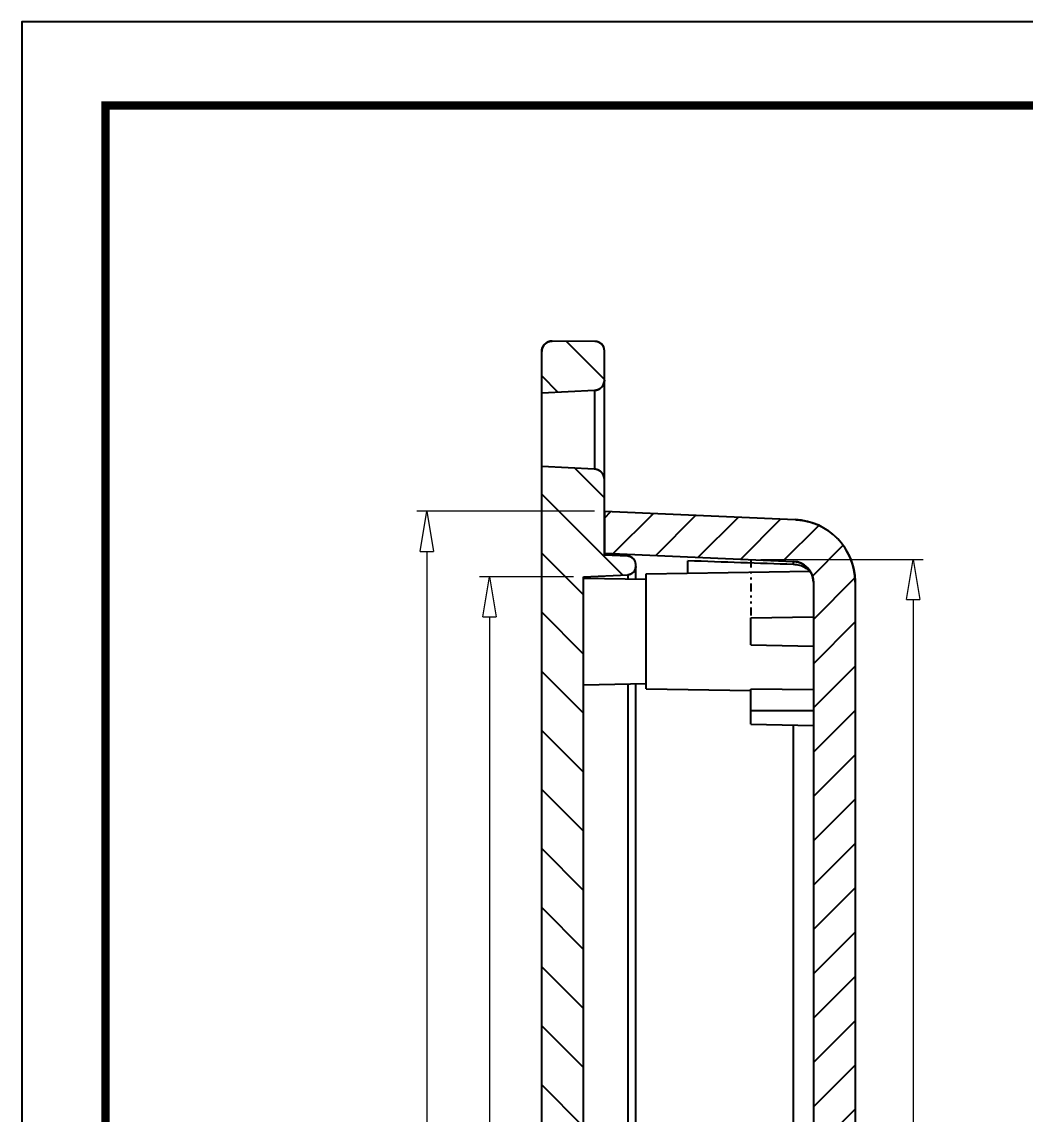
# Model space of a CAD drawing. Header units: millimetres. Extents: x 424 to 1788, y -1993 to 196.
# Drawn here: x 424 to 472, y 143.9 to 196.2 of the extents above; entities that cross this region are included whole.
import ezdxf

# ---------------------------------------------------------------- set-up
doc = ezdxf.new("R2010")
doc.units = ezdxf.units.MM
doc.linetypes.add('DIVIDE', pattern=[31.75, 12.7, -6.35, 0, -6.35, 0, -6.35])
doc.layers.add('dim', color=3, linetype='Continuous', lineweight=9)
doc.layers.add('from', color=7, linetype='Continuous')
doc.styles.add('FFS', font='SIMFANG.TTF', dxfattribs={"width": 0.85})
doc.dimstyles.new('YanXiu', dxfattribs={"dimtxt": 2.5, "dimasz": 2.2, "dimexe": 1, "dimexo": 0.6, "dimgap": 0.66, "dimtad": 0, "dimzin": 9, "dimdsep": 46, "dimtxsty": 'FFS', "dimblk": 'CLOSEDBLANK', "dimcen": 0, "dimclrd": 256, "dimclre": 131, "dimclrt": 42, "dimazin": 0, "dimtfac": 1, "dimtofl": 0, "dimtmove": 0, "dimatfit": 3, "dimldrblk": 'CLOSEDBLANK', "dimfxl": 1, "dimlwd": 5, "dimlwe": 5, "dimarcsym": 0})

# ---------------------------------------------------------------- blocks, each defined once
blk = doc.blocks.new('_ClosedBlank')
at = {"color": 0, "linetype": 'ByBlock', "lineweight": -2}
for p, q in [((-1, 0.167), (0, 0)), ((-1, 0.167), (-1, -0.167)), ((0, 0), (-1, -0.167))]:
    blk.add_line(p, q, dxfattribs=at)
blk = doc.blocks.new('*D92')
at = {"layer": 'Defpoints', "color": 0}
for p in [(450.854, 169.604), (446.36, 95.873), (450.854, 95.873)]:
    blk.add_point(p, dxfattribs=at)
at = {"layer": 'dim', "color": 131, "lineweight": 5}
for p, q in [((450.374, 169.604), (445.881, 169.604)), ((450.374, 95.873), (445.881, 95.873))]:
    blk.add_line(p, q, dxfattribs=at)
at = {"layer": 'dim', "lineweight": 5}
for p, q in [((446.36, 167.684), (446.36, 136.526)), ((446.36, 97.793), (446.36, 128.951))]:
    blk.add_line(p, q, dxfattribs=at)
at = {"layer": 'dim', "lineweight": 5, "xscale": 1.92, "yscale": 1.92, "zscale": 1.92}
for p, rotation in [((446.36, 169.604), 90), ((446.36, 95.873), 270)]:
    blk.add_blockref('_ClosedBlank', p, dxfattribs=dict(at, rotation=rotation))
at = {"layer": 'dim', "color": 42, "insert": (446.36, 132.738), "char_height": 2.4, "attachment_point": 5, "rotation": 90, "style": 'FFS'}
blk.add_mtext('73.73', dxfattribs=at)
blk = doc.blocks.new('*D93')
at = {"layer": 'Defpoints', "color": 0}
for p in [(451.854, 172.738), (443.36, 92.738), (451.854, 92.738)]:
    blk.add_point(p, dxfattribs=at)
at = {"layer": 'dim', "color": 131, "lineweight": 5}
for p, q in [((451.374, 172.738), (442.881, 172.738)), ((451.374, 92.738), (442.881, 92.738))]:
    blk.add_line(p, q, dxfattribs=at)
at = {"layer": 'dim', "lineweight": 5}
for p, q in [((443.36, 170.818), (443.36, 134.426)), ((443.36, 94.658), (443.36, 131.051))]:
    blk.add_line(p, q, dxfattribs=at)
at = {"layer": 'dim', "lineweight": 5, "xscale": 1.92, "yscale": 1.92, "zscale": 1.92}
for p, rotation in [((443.36, 172.738), 90), ((443.36, 92.738), 270)]:
    blk.add_blockref('_ClosedBlank', p, dxfattribs=dict(at, rotation=rotation))
at = {"layer": 'dim', "color": 42, "insert": (443.36, 132.738), "char_height": 2.4, "attachment_point": 5, "rotation": 90, "style": 'FFS'}
blk.add_mtext('80', dxfattribs=at)
blk = doc.blocks.new('*D97')
at = {"layer": 'Defpoints', "color": 0}
for p in [(458.854, 170.431, 0), (466.633, 170.431), (458.854, 95.046)]:
    blk.add_point(p, dxfattribs=at)
at = {"layer": 'dim', "color": 131, "lineweight": 5}
for p, q in [((459.334, 170.431), (467.113, 170.431)), ((459.334, 95.046), (467.113, 95.046))]:
    blk.add_line(p, q, dxfattribs=at)
at = {"layer": 'dim', "lineweight": 5}
for p, q in [((466.633, 168.511), (466.633, 136.493)), ((466.633, 96.966), (466.633, 128.984))]:
    blk.add_line(p, q, dxfattribs=at)
at = {"layer": 'dim', "lineweight": 5, "xscale": 1.92, "yscale": 1.92, "zscale": 1.92}
for p, rotation in [((466.633, 170.431), 90), ((466.633, 95.046), 270)]:
    blk.add_blockref('_ClosedBlank', p, dxfattribs=dict(at, rotation=rotation))
at = {"layer": 'dim', "color": 42, "insert": (466.633, 132.738), "char_height": 2.4, "attachment_point": 5, "rotation": 90, "style": 'FFS'}
blk.add_mtext('75.38', dxfattribs=at)

msp = doc.modelspace()

# ---------------------------------------------------------------- hatches: boundary and pattern name
at = {"linetype": 'Continuous'}
h = msp.add_hatch(dxfattribs=at)
h.set_pattern_fill('DEFAULT__2', color=40, scale=2, angle=135, style=0, pattern_type=0)
h.set_pattern_definition([(135, (1045.25, -403.039), (-1.4142136, -1.4142136), [])])
edge = h.paths.add_edge_path()
edge.add_line((451.854, 85.056), (451.854, 86.457))
edge.add_spline(control_points=[(451.854, 85.056), (451.854, 84.795), (451.67, 84.609), (451.408, 84.606)], knot_values=[0, 0, 0, 0, 1, 1, 1, 1], weights=[1, 0.80679, 0.80679, 1], degree=3, periodic=0)
edge.add_line((451.408, 84.606), (449.358, 84.588))
edge.add_spline(control_points=[(448.854, 85.088), (448.854, 84.793), (449.063, 84.586), (449.358, 84.588)], knot_values=[0, 0, 0, 0, 1, 1, 1, 1], weights=[1, 0.802676, 0.802676, 1], degree=3, periodic=0)
edge.add_line((448.854, 85.088), (448.854, 87.088))
edge.add_line((451.38, 86.956), (448.854, 87.088))
edge.add_spline(control_points=[(451.854, 86.457), (451.854, 86.738), (451.661, 86.941), (451.38, 86.956)], knot_values=[0, 0, 0, 0, 1, 1, 1, 1], weights=[1, 0.816916, 0.816916, 1], degree=3, periodic=0)
edge = h.paths.add_edge_path()
edge.add_line((451.854, 91.22), (451.854, 94.84))
edge.add_spline(control_points=[(451.854, 91.22), (451.854, 90.939), (451.661, 90.736), (451.38, 90.721)], knot_values=[0, 0, 0, 0, 1, 1, 1, 1], weights=[1, 0.816916, 0.816916, 1], degree=3, periodic=0)
edge.add_line((451.38, 90.721), (448.854, 90.588))
edge.add_line((448.854, 90.588), (448.854, 174.888))
edge.add_line((451.38, 174.756), (448.854, 174.888))
edge.add_spline(control_points=[(451.854, 174.257), (451.854, 174.538), (451.661, 174.741), (451.38, 174.756)], knot_values=[0, 0, 0, 0, 1, 1, 1, 1], weights=[1, 0.816916, 0.816916, 1], degree=3, periodic=0)
edge.add_line((451.854, 170.636), (451.854, 174.257))
edge.add_line((452.971, 170.588), (451.854, 170.636))
edge.add_spline(control_points=[(453.354, 170.188), (453.354, 170.414), (453.197, 170.578), (452.971, 170.588)], knot_values=[0, 0, 0, 0, 1, 1, 1, 1], weights=[1, 0.814909, 0.814909, 1], degree=3, periodic=0)
edge.add_line((453.354, 170.096), (453.354, 170.188))
edge.add_spline(control_points=[(453.354, 170.096), (453.354, 169.869), (453.197, 169.706), (452.971, 169.696)], knot_values=[0, 0, 0, 0, 1, 1, 1, 1], weights=[1, 0.814909, 0.814909, 1], degree=3, periodic=0)
edge.add_line((450.854, 169.604), (452.971, 169.696))
edge.add_line((450.854, 95.873), (450.854, 169.604))
edge.add_line((450.854, 95.873), (452.971, 95.781))
edge.add_spline(control_points=[(453.354, 95.381), (453.354, 95.608), (453.197, 95.771), (452.971, 95.781)], knot_values=[0, 0, 0, 0, 1, 1, 1, 1], weights=[1, 0.814909, 0.814909, 1], degree=3, periodic=0)
edge.add_line((453.354, 95.289), (453.354, 95.381))
edge.add_spline(control_points=[(453.354, 95.289), (453.354, 95.063), (453.197, 94.899), (452.971, 94.889)], knot_values=[0, 0, 0, 0, 1, 1, 1, 1], weights=[1, 0.814909, 0.814909, 1], degree=3, periodic=0)
edge.add_line((452.971, 94.889), (451.854, 94.84))
edge = h.paths.add_edge_path()
edge.add_line((451.854, 179.02), (451.854, 180.421))
edge.add_spline(control_points=[(451.854, 179.02), (451.854, 178.739), (451.661, 178.536), (451.38, 178.521)], knot_values=[0, 0, 0, 0, 1, 1, 1, 1], weights=[1, 0.816916, 0.816916, 1], degree=3, periodic=0)
edge.add_line((451.38, 178.521), (448.854, 178.388))
edge.add_line((448.854, 178.388), (448.854, 180.388))
edge.add_spline(control_points=[(448.854, 180.388), (448.854, 180.683), (449.063, 180.891), (449.358, 180.888)], knot_values=[0, 0, 0, 0, 1, 1, 1, 1], weights=[1, 0.802676, 0.802676, 1], degree=3, periodic=0)
edge.add_line((451.408, 180.871), (449.358, 180.888))
edge.add_spline(control_points=[(451.854, 180.421), (451.854, 180.682), (451.67, 180.868), (451.408, 180.871)], knot_values=[0, 0, 0, 0, 1, 1, 1, 1], weights=[1, 0.80679, 0.80679, 1], degree=3, periodic=0)
h = msp.add_hatch(dxfattribs=at)
h.set_pattern_fill('DEFAULT__1', color=40, scale=1.5, angle=225, style=0, pattern_type=0)
h.set_pattern_definition([(225, (1045.25, -403.039), (1.0606602, -1.0606602), [])])
edge = h.paths.add_edge_path()
edge.add_line((451.854, 94.74), (451.854, 92.738))
edge.add_line((451.854, 94.74), (460.898, 95.135))
edge.add_spline(control_points=[(460.898, 95.135), (461.463, 95.16), (461.854, 95.569), (461.854, 96.134)], knot_values=[0, 0, 0, 0, 1, 1, 1, 1], weights=[1, 0.814909, 0.814909, 1], degree=3, periodic=0)
edge.add_line((461.854, 169.343), (461.854, 96.134))
edge.add_spline(control_points=[(460.898, 170.342), (461.463, 170.317), (461.854, 169.908), (461.854, 169.343)], knot_values=[0, 0, 0, 0, 1, 1, 1, 1], weights=[1, 0.814909, 0.814909, 1], degree=3, periodic=0)
edge.add_line((451.854, 170.737), (460.898, 170.342))
edge.add_line((451.854, 172.738), (451.854, 170.737))
edge.add_line((451.854, 172.738), (460.985, 172.34))
edge.add_spline(control_points=[(460.985, 172.34), (462.68, 172.266), (463.854, 171.04), (463.854, 169.343)], knot_values=[0, 0, 0, 0, 1, 1, 1, 1], weights=[1, 0.814909, 0.814909, 1], degree=3, periodic=0)
edge.add_line((463.854, 169.343), (463.854, 96.134))
edge.add_spline(control_points=[(460.985, 93.137), (462.68, 93.211), (463.854, 94.437), (463.854, 96.134)], knot_values=[0, 0, 0, 0, 1, 1, 1, 1], weights=[1, 0.814909, 0.814909, 1], degree=3, periodic=0)
edge.add_line((451.854, 92.738), (460.985, 93.137))

# ---------------------------------------------------------------- linework, layer by layer
at = {"color": 7, "linetype": 'Continuous'}
for p, q in [((451.408, 180.871, 0), (449.358, 180.888, 0)), ((451.408, 180.871, 0), (449.358, 180.888, 0)), ((451.854, 170.636, 0), (451.854, 180.421, 0)), ((451.854, 179.02, 0), (451.854, 180.421, 0)), ((448.854, 85.088, 0), (448.854, 180.388, 0)), ((448.854, 178.388, 0), (448.854, 180.388, 0)), ((451.38, 178.521, 0), (448.854, 178.388, 0)), ((451.38, 178.521, 0), (448.854, 178.388, 0)), ((451.38, 178.521, 0), (451.38, 174.756, 0)), ((451.38, 174.756, 0), (448.854, 174.888, 0)), ((451.38, 174.756, 0), (448.854, 174.888, 0)), ((448.854, 90.588, 0), (448.854, 174.888, 0)), ((451.854, 170.636, 0), (451.854, 174.257, 0)), ((451.854, 172.738, 0), (460.985, 172.34, 0)), ((451.854, 172.738, 0), (460.985, 172.34, 0)), ((451.854, 172.738, 0), (451.854, 170.737, 0)), ((451.854, 170.737, 0), (460.898, 170.342, 0)), ((451.854, 170.737, 0), (460.898, 170.342, 0)), ((452.971, 170.588, 0), (451.854, 170.636, 0)), ((452.971, 170.588, 0), (451.854, 170.636, 0)), ((453.354, 169.497, 0), (453.354, 170.188, 0)), ((453.354, 170.096, 0), (453.354, 170.188, 0)), ((455.854, 169.773, 0), (455.854, 170.365, 0)), ((460.912, 170.187, 0), (460.892, 170.188, 0)), ((450.854, 169.604, 0), (452.971, 169.696, 0)), ((450.854, 169.604, 0), (452.971, 169.696, 0)), ((450.854, 95.873, 0), (450.854, 169.604, 0)), ((450.854, 95.873, 0), (450.854, 169.604, 0)), ((450.854, 169.541, 0), (453.854, 169.488, 0)), ((452.971, 169.696, 0), (452.971, 169.504, 0)), ((453.854, 169.738, 0), (461.7, 169.875, 0)), ((453.854, 164.238, 0), (453.854, 169.738, 0)), ((461.854, 169.343, 0), (461.854, 96.134, 0)), ((461.854, 169.343, 0), (461.854, 96.134, 0)), ((463.854, 169.343, 0), (463.854, 96.134, 0)), ((463.854, 169.343, 0), (463.854, 96.134, 0)), ((458.854, 167.638, 0), (461.854, 167.691, 0)), ((458.854, 166.338, 0), (458.854, 167.638, 0)), ((458.854, 166.338, 0), (461.854, 166.286, 0)), ((450.854, 164.436, 0), (453.854, 164.488, 0)), ((452.971, 164.473, 0), (452.971, 95.781, 0)), ((453.354, 95.47, 0), (453.354, 164.48, 0)), ((453.854, 164.238, 0), (458.854, 164.151, 0)), ((461.854, 164.185, 0), (458.854, 164.227, 0)), ((458.854, 162.541, 0), (458.854, 164.227, 0)), ((461.854, 163.191, 0), (458.854, 163.191, 0)), ((458.854, 162.541, 0), (461.854, 162.488, 0)), ((460.898, 114.774, 0), (460.898, 162.505, 0))]:
    msp.add_line(p, q, dxfattribs=at)
at = {"color": 2, "linetype": 'DIVIDE', "ltscale": 0.03}
msp.add_line((458.854, 170.431), (458.854, 167.638), dxfattribs=at)
at = {"color": 7, "linetype": 'Continuous'}
for centre, radius, start, end in [((449.354, 180.388, 0), 0.5, 89.5, 180), ((451.404, 180.421, 0), 0.45, 0, 89.5), ((451.354, 179.02, 0), 0.5, 273, 0), ((451.354, 174.257, 0), 0.5, 0, 87), ((460.854, 169.343, 0), 3, 0, 87.5), ((452.954, 170.188, 0), 0.4, 0, 87.5), ((452.954, 170.096, 0), 0.4, 272.5, 0), ((460.854, 169.343, 0), 1, 0, 87.5)]:
    msp.add_arc(centre, radius, start, end, dxfattribs=at)
msp.add_ellipse((433.209, 170.049, 0), major_axis=(-85.935, 2.692), ratio=0.012354, start_param=-1.8984, end_param=-1.837072, dxfattribs=at)
for points, start_tangent, end_tangent in [([(448.854, 180.388, 0), (448.854, 180.394, 0), (448.854, 180.4, 0), (448.854, 180.405, 0), (448.854, 180.411, 0), (448.855, 180.416, 0), (448.855, 180.422, 0), (448.855, 180.428, 0), (448.856, 180.434, 0), (448.857, 180.439, 0), (448.857, 180.445, 0), (448.858, 180.451, 0), (448.859, 180.457, 0), (448.859, 180.462, 0), (448.86, 180.468, 0), (448.861, 180.474, 0), (448.862, 180.48, 0), (448.863, 180.486, 0), (448.865, 180.492, 0), (448.866, 180.497, 0), (448.867, 180.503, 0), (448.869, 180.509, 0), (448.87, 180.515, 0), (448.872, 180.521, 0), (448.873, 180.527, 0), (448.875, 180.533, 0), (448.877, 180.538, 0), (448.879, 180.544, 0), (448.881, 180.55, 0), (448.883, 180.556, 0), (448.885, 180.562, 0), (448.887, 180.568, 0), (448.889, 180.573, 0), (448.892, 180.579, 0), (448.894, 180.585, 0), (448.897, 180.591, 0), (448.899, 180.596, 0), (448.902, 180.602, 0), (448.905, 180.608, 0), (448.907, 180.614, 0), (448.91, 180.619, 0), (448.913, 180.625, 0), (448.916, 180.63, 0), (448.92, 180.636, 0), (448.923, 180.641, 0), (448.926, 180.647, 0), (448.929, 180.652, 0), (448.933, 180.658, 0), (448.936, 180.663, 0), (448.94, 180.669, 0), (448.944, 180.674, 0), (448.947, 180.679, 0), (448.951, 180.685, 0), (448.955, 180.69, 0), (448.959, 180.695, 0), (448.963, 180.7, 0), (448.967, 180.705, 0), (448.971, 180.71, 0), (448.975, 180.715, 0), (448.98, 180.72, 0), (448.984, 180.725, 0), (448.988, 180.729, 0), (448.993, 180.734, 0), (448.997, 180.739, 0), (449.002, 180.744, 0), (449.007, 180.748, 0), (449.011, 180.753, 0), (449.016, 180.757, 0), (449.021, 180.761, 0), (449.026, 180.766, 0), (449.031, 180.77, 0), (449.036, 180.774, 0), (449.041, 180.778, 0), (449.046, 180.782, 0), (449.051, 180.786, 0), (449.056, 180.79, 0), (449.061, 180.794, 0), (449.067, 180.798, 0), (449.072, 180.801, 0), (449.077, 180.805, 0), (449.083, 180.808, 0), (449.088, 180.812, 0), (449.094, 180.815, 0), (449.099, 180.819, 0), (449.105, 180.822, 0), (449.11, 180.825, 0), (449.116, 180.828, 0), (449.121, 180.831, 0), (449.127, 180.834, 0), (449.133, 180.837, 0), (449.138, 180.84, 0), (449.144, 180.842, 0), (449.15, 180.845, 0), (449.156, 180.847, 0), (449.161, 180.85, 0), (449.167, 180.852, 0), (449.173, 180.855, 0), (449.179, 180.857, 0), (449.185, 180.859, 0), (449.191, 180.861, 0), (449.196, 180.863, 0), (449.202, 180.865, 0), (449.208, 180.867, 0), (449.214, 180.868, 0), (449.22, 180.87, 0), (449.226, 180.872, 0), (449.232, 180.873, 0), (449.238, 180.875, 0), (449.243, 180.876, 0), (449.249, 180.877, 0), (449.255, 180.879, 0), (449.261, 180.88, 0), (449.267, 180.881, 0), (449.273, 180.882, 0), (449.278, 180.883, 0), (449.284, 180.884, 0), (449.29, 180.884, 0), (449.296, 180.885, 0), (449.302, 180.886, 0), (449.307, 180.886, 0), (449.313, 180.887, 0), (449.319, 180.887, 0), (449.325, 180.888, 0), (449.33, 180.888, 0), (449.336, 180.888, 0), (449.342, 180.888, 0), (449.347, 180.888, 0), (449.353, 180.888, 0), (449.358, 180.888, 0)], (0, 1), (0.999962, -0.008727)), ([(451.854, 180.421, 0), (451.854, 180.425, 0), (451.854, 180.43, 0), (451.854, 180.435, 0), (451.853, 180.44, 0), (451.853, 180.446, 0), (451.853, 180.451, 0), (451.853, 180.456, 0), (451.852, 180.461, 0), (451.852, 180.466, 0), (451.851, 180.471, 0), (451.85, 180.476, 0), (451.85, 180.481, 0), (451.849, 180.486, 0), (451.848, 180.492, 0), (451.847, 180.497, 0), (451.846, 180.502, 0), (451.846, 180.507, 0), (451.844, 180.512, 0), (451.843, 180.518, 0), (451.842, 180.523, 0), (451.841, 180.528, 0), (451.84, 180.533, 0), (451.838, 180.539, 0), (451.837, 180.544, 0), (451.835, 180.549, 0), (451.834, 180.554, 0), (451.832, 180.559, 0), (451.83, 180.565, 0), (451.828, 180.57, 0), (451.827, 180.575, 0), (451.825, 180.58, 0), (451.823, 180.585, 0), (451.821, 180.591, 0), (451.818, 180.596, 0), (451.816, 180.601, 0), (451.814, 180.606, 0), (451.812, 180.611, 0), (451.809, 180.616, 0), (451.807, 180.621, 0), (451.804, 180.626, 0), (451.802, 180.631, 0), (451.799, 180.636, 0), (451.796, 180.641, 0), (451.793, 180.646, 0), (451.79, 180.651, 0), (451.787, 180.656, 0), (451.784, 180.661, 0), (451.781, 180.666, 0), (451.778, 180.67, 0), (451.775, 180.675, 0), (451.772, 180.68, 0), (451.768, 180.685, 0), (451.765, 180.689, 0), (451.761, 180.694, 0), (451.758, 180.698, 0), (451.754, 180.703, 0), (451.751, 180.707, 0), (451.747, 180.712, 0), (451.743, 180.716, 0), (451.739, 180.72, 0), (451.736, 180.725, 0), (451.732, 180.729, 0), (451.728, 180.733, 0), (451.724, 180.737, 0), (451.719, 180.741, 0), (451.715, 180.745, 0), (451.711, 180.749, 0), (451.707, 180.753, 0), (451.703, 180.757, 0), (451.698, 180.761, 0), (451.694, 180.765, 0), (451.689, 180.768, 0), (451.685, 180.772, 0), (451.68, 180.776, 0), (451.676, 180.779, 0), (451.671, 180.783, 0), (451.666, 180.786, 0), (451.662, 180.789, 0), (451.657, 180.793, 0), (451.652, 180.796, 0), (451.648, 180.799, 0), (451.643, 180.802, 0), (451.638, 180.805, 0), (451.633, 180.808, 0), (451.628, 180.811, 0), (451.623, 180.814, 0), (451.618, 180.816, 0), (451.613, 180.819, 0), (451.608, 180.822, 0), (451.603, 180.824, 0), (451.598, 180.827, 0), (451.593, 180.829, 0), (451.588, 180.831, 0), (451.583, 180.833, 0), (451.578, 180.836, 0), (451.572, 180.838, 0), (451.567, 180.84, 0), (451.562, 180.842, 0), (451.557, 180.844, 0), (451.552, 180.846, 0), (451.547, 180.847, 0), (451.541, 180.849, 0), (451.536, 180.851, 0), (451.531, 180.852, 0), (451.526, 180.854, 0), (451.521, 180.855, 0), (451.515, 180.857, 0), (451.51, 180.858, 0), (451.505, 180.859, 0), (451.5, 180.86, 0), (451.494, 180.861, 0), (451.489, 180.862, 0), (451.484, 180.863, 0), (451.479, 180.864, 0), (451.474, 180.865, 0), (451.469, 180.866, 0), (451.463, 180.867, 0), (451.458, 180.867, 0), (451.453, 180.868, 0), (451.448, 180.868, 0), (451.443, 180.869, 0), (451.438, 180.869, 0), (451.433, 180.87, 0), (451.428, 180.87, 0), (451.423, 180.87, 0), (451.418, 180.87, 0), (451.413, 180.87, 0), (451.408, 180.871, 0)], (0, 1), (-0.999962, 0.008727)), ([(451.854, 179.02, 0), (451.854, 179.015, 0), (451.854, 179.009, 0), (451.854, 179.004, 0), (451.853, 178.998, 0), (451.853, 178.993, 0), (451.853, 178.987, 0), (451.852, 178.982, 0), (451.852, 178.976, 0), (451.852, 178.971, 0), (451.851, 178.965, 0), (451.85, 178.96, 0), (451.85, 178.954, 0), (451.849, 178.949, 0), (451.848, 178.943, 0), (451.847, 178.937, 0), (451.846, 178.932, 0), (451.845, 178.926, 0), (451.844, 178.92, 0), (451.843, 178.915, 0), (451.841, 178.909, 0), (451.84, 178.903, 0), (451.839, 178.898, 0), (451.837, 178.892, 0), (451.836, 178.887, 0), (451.834, 178.881, 0), (451.832, 178.875, 0), (451.831, 178.87, 0), (451.829, 178.864, 0), (451.827, 178.858, 0), (451.825, 178.853, 0), (451.823, 178.847, 0), (451.821, 178.841, 0), (451.819, 178.836, 0), (451.816, 178.83, 0), (451.814, 178.825, 0), (451.812, 178.819, 0), (451.809, 178.814, 0), (451.807, 178.808, 0), (451.804, 178.803, 0), (451.801, 178.797, 0), (451.799, 178.792, 0), (451.796, 178.786, 0), (451.793, 178.781, 0), (451.79, 178.776, 0), (451.787, 178.77, 0), (451.784, 178.765, 0), (451.781, 178.76, 0), (451.777, 178.754, 0), (451.774, 178.749, 0), (451.771, 178.744, 0), (451.767, 178.739, 0), (451.764, 178.734, 0), (451.76, 178.729, 0), (451.757, 178.724, 0), (451.753, 178.719, 0), (451.749, 178.714, 0), (451.745, 178.709, 0), (451.741, 178.704, 0), (451.737, 178.699, 0), (451.733, 178.694, 0), (451.729, 178.69, 0), (451.725, 178.685, 0), (451.721, 178.68, 0), (451.717, 178.676, 0), (451.712, 178.671, 0), (451.708, 178.667, 0), (451.704, 178.663, 0), (451.699, 178.658, 0), (451.694, 178.654, 0), (451.69, 178.65, 0), (451.685, 178.646, 0), (451.681, 178.642, 0), (451.676, 178.638, 0), (451.671, 178.634, 0), (451.666, 178.63, 0), (451.661, 178.626, 0), (451.656, 178.622, 0), (451.652, 178.618, 0), (451.647, 178.615, 0), (451.641, 178.611, 0), (451.636, 178.608, 0), (451.631, 178.604, 0), (451.626, 178.601, 0), (451.621, 178.597, 0), (451.616, 178.594, 0), (451.611, 178.591, 0), (451.605, 178.588, 0), (451.6, 178.585, 0), (451.595, 178.582, 0), (451.589, 178.579, 0), (451.584, 178.576, 0), (451.579, 178.573, 0), (451.573, 178.571, 0), (451.568, 178.568, 0), (451.562, 178.566, 0), (451.557, 178.563, 0), (451.551, 178.561, 0), (451.546, 178.558, 0), (451.54, 178.556, 0), (451.535, 178.554, 0), (451.529, 178.552, 0), (451.524, 178.55, 0), (451.518, 178.548, 0), (451.513, 178.546, 0), (451.507, 178.544, 0), (451.501, 178.542, 0), (451.496, 178.541, 0), (451.49, 178.539, 0), (451.485, 178.538, 0), (451.479, 178.536, 0), (451.474, 178.535, 0), (451.468, 178.533, 0), (451.462, 178.532, 0), (451.457, 178.531, 0), (451.451, 178.53, 0), (451.446, 178.529, 0), (451.44, 178.528, 0), (451.435, 178.527, 0), (451.429, 178.526, 0), (451.424, 178.525, 0), (451.418, 178.524, 0), (451.413, 178.524, 0), (451.407, 178.523, 0), (451.402, 178.522, 0), (451.396, 178.522, 0), (451.391, 178.521, 0), (451.385, 178.521, 0), (451.38, 178.521, 0)], (0, -1), (-0.99863, -0.052336)), ([(451.854, 174.257, 0), (451.854, 174.262, 0), (451.854, 174.268, 0), (451.854, 174.273, 0), (451.853, 174.278, 0), (451.853, 174.284, 0), (451.853, 174.289, 0), (451.852, 174.295, 0), (451.852, 174.3, 0), (451.852, 174.306, 0), (451.851, 174.312, 0), (451.85, 174.317, 0), (451.85, 174.323, 0), (451.849, 174.328, 0), (451.848, 174.334, 0), (451.847, 174.339, 0), (451.846, 174.345, 0), (451.845, 174.351, 0), (451.844, 174.356, 0), (451.843, 174.362, 0), (451.841, 174.368, 0), (451.84, 174.373, 0), (451.839, 174.379, 0), (451.837, 174.385, 0), (451.836, 174.39, 0), (451.834, 174.396, 0), (451.832, 174.402, 0), (451.831, 174.407, 0), (451.829, 174.413, 0), (451.827, 174.419, 0), (451.825, 174.424, 0), (451.823, 174.43, 0), (451.821, 174.435, 0), (451.819, 174.441, 0), (451.816, 174.447, 0), (451.814, 174.452, 0), (451.812, 174.458, 0), (451.809, 174.463, 0), (451.807, 174.469, 0), (451.804, 174.474, 0), (451.801, 174.48, 0), (451.799, 174.485, 0), (451.796, 174.491, 0), (451.793, 174.496, 0), (451.79, 174.501, 0), (451.787, 174.507, 0), (451.784, 174.512, 0), (451.781, 174.517, 0), (451.777, 174.522, 0), (451.774, 174.528, 0), (451.771, 174.533, 0), (451.767, 174.538, 0), (451.764, 174.543, 0), (451.76, 174.548, 0), (451.757, 174.553, 0), (451.753, 174.558, 0), (451.749, 174.563, 0), (451.745, 174.568, 0), (451.741, 174.573, 0), (451.737, 174.578, 0), (451.733, 174.582, 0), (451.729, 174.587, 0), (451.725, 174.592, 0), (451.721, 174.596, 0), (451.717, 174.601, 0), (451.712, 174.605, 0), (451.708, 174.61, 0), (451.704, 174.614, 0), (451.699, 174.619, 0), (451.694, 174.623, 0), (451.69, 174.627, 0), (451.685, 174.631, 0), (451.681, 174.635, 0), (451.676, 174.639, 0), (451.671, 174.643, 0), (451.666, 174.647, 0), (451.661, 174.651, 0), (451.656, 174.655, 0), (451.652, 174.659, 0), (451.647, 174.662, 0), (451.641, 174.666, 0), (451.636, 174.669, 0), (451.631, 174.673, 0), (451.626, 174.676, 0), (451.621, 174.679, 0), (451.616, 174.683, 0), (451.611, 174.686, 0), (451.605, 174.689, 0), (451.6, 174.692, 0), (451.595, 174.695, 0), (451.589, 174.698, 0), (451.584, 174.701, 0), (451.579, 174.703, 0), (451.573, 174.706, 0), (451.568, 174.709, 0), (451.562, 174.711, 0), (451.557, 174.714, 0), (451.551, 174.716, 0), (451.546, 174.718, 0), (451.54, 174.721, 0), (451.535, 174.723, 0), (451.529, 174.725, 0), (451.524, 174.727, 0), (451.518, 174.729, 0), (451.513, 174.731, 0), (451.507, 174.733, 0), (451.501, 174.734, 0), (451.496, 174.736, 0), (451.49, 174.738, 0), (451.485, 174.739, 0), (451.479, 174.741, 0), (451.474, 174.742, 0), (451.468, 174.744, 0), (451.462, 174.745, 0), (451.457, 174.746, 0), (451.451, 174.747, 0), (451.446, 174.748, 0), (451.44, 174.749, 0), (451.435, 174.75, 0), (451.429, 174.751, 0), (451.424, 174.752, 0), (451.418, 174.753, 0), (451.413, 174.753, 0), (451.407, 174.754, 0), (451.402, 174.754, 0), (451.396, 174.755, 0), (451.391, 174.755, 0), (451.385, 174.756, 0), (451.38, 174.756, 0)], (0, 1), (-0.99863, 0.052336)), ([(460.985, 172.34, 0), (461.017, 172.338, 0), (461.05, 172.336, 0), (461.082, 172.334, 0), (461.115, 172.331, 0), (461.148, 172.328, 0), (461.181, 172.325, 0), (461.214, 172.321, 0), (461.247, 172.317, 0), (461.281, 172.312, 0), (461.314, 172.307, 0), (461.347, 172.302, 0), (461.381, 172.296, 0), (461.414, 172.29, 0), (461.448, 172.283, 0), (461.482, 172.276, 0), (461.515, 172.269, 0), (461.549, 172.261, 0), (461.583, 172.253, 0), (461.616, 172.244, 0), (461.65, 172.235, 0), (461.684, 172.226, 0), (461.717, 172.216, 0), (461.751, 172.205, 0), (461.785, 172.195, 0), (461.818, 172.183, 0), (461.852, 172.172, 0), (461.886, 172.16, 0), (461.919, 172.147, 0), (461.953, 172.134, 0), (461.986, 172.121, 0), (462.019, 172.107, 0), (462.052, 172.093, 0), (462.086, 172.078, 0), (462.119, 172.063, 0), (462.152, 172.047, 0), (462.184, 172.031, 0), (462.217, 172.015, 0), (462.25, 171.998, 0), (462.282, 171.981, 0), (462.314, 171.963, 0), (462.346, 171.945, 0), (462.378, 171.927, 0), (462.41, 171.908, 0), (462.441, 171.888, 0), (462.473, 171.868, 0), (462.504, 171.848, 0), (462.535, 171.828, 0), (462.565, 171.806, 0), (462.596, 171.785, 0), (462.626, 171.763, 0), (462.656, 171.741, 0), (462.686, 171.718, 0), (462.716, 171.695, 0), (462.745, 171.672, 0), (462.774, 171.648, 0), (462.802, 171.624, 0), (462.831, 171.599, 0), (462.859, 171.574, 0), (462.887, 171.549, 0), (462.914, 171.523, 0), (462.941, 171.497, 0), (462.968, 171.471, 0), (462.995, 171.444, 0), (463.021, 171.417, 0), (463.047, 171.39, 0), (463.072, 171.362, 0), (463.098, 171.334, 0), (463.122, 171.306, 0), (463.147, 171.277, 0), (463.171, 171.248, 0), (463.195, 171.219, 0), (463.218, 171.19, 0), (463.241, 171.16, 0), (463.263, 171.13, 0), (463.285, 171.1, 0), (463.307, 171.069, 0), (463.329, 171.039, 0), (463.349, 171.008, 0), (463.37, 170.976, 0), (463.39, 170.945, 0), (463.41, 170.913, 0), (463.429, 170.882, 0), (463.448, 170.85, 0), (463.466, 170.817, 0), (463.484, 170.785, 0), (463.502, 170.753, 0), (463.519, 170.72, 0), (463.536, 170.687, 0), (463.552, 170.654, 0), (463.568, 170.621, 0), (463.583, 170.588, 0), (463.598, 170.554, 0), (463.613, 170.521, 0), (463.627, 170.487, 0), (463.641, 170.454, 0), (463.654, 170.42, 0), (463.667, 170.386, 0), (463.679, 170.352, 0), (463.691, 170.318, 0), (463.702, 170.284, 0), (463.713, 170.25, 0), (463.724, 170.216, 0), (463.734, 170.182, 0), (463.744, 170.148, 0), (463.753, 170.114, 0), (463.762, 170.08, 0), (463.77, 170.046, 0), (463.778, 170.012, 0), (463.786, 169.978, 0), (463.793, 169.944, 0), (463.8, 169.91, 0), (463.806, 169.876, 0), (463.812, 169.842, 0), (463.818, 169.808, 0), (463.823, 169.774, 0), (463.827, 169.74, 0), (463.832, 169.707, 0), (463.836, 169.673, 0), (463.839, 169.639, 0), (463.842, 169.606, 0), (463.845, 169.573, 0), (463.847, 169.539, 0), (463.849, 169.506, 0), (463.851, 169.473, 0), (463.852, 169.44, 0), (463.853, 169.408, 0), (463.854, 169.375, 0), (463.854, 169.343, 0)], (0.999048, -0.043619), (0, -1)), ([(453.354, 170.188, 0), (453.354, 170.192, 0), (453.354, 170.197, 0), (453.354, 170.201, 0), (453.354, 170.205, 0), (453.353, 170.21, 0), (453.353, 170.214, 0), (453.353, 170.219, 0), (453.352, 170.223, 0), (453.352, 170.228, 0), (453.352, 170.232, 0), (453.351, 170.237, 0), (453.35, 170.241, 0), (453.35, 170.246, 0), (453.349, 170.25, 0), (453.348, 170.255, 0), (453.348, 170.259, 0), (453.347, 170.264, 0), (453.346, 170.268, 0), (453.345, 170.273, 0), (453.344, 170.277, 0), (453.343, 170.282, 0), (453.342, 170.286, 0), (453.34, 170.291, 0), (453.339, 170.295, 0), (453.338, 170.3, 0), (453.337, 170.305, 0), (453.335, 170.309, 0), (453.334, 170.314, 0), (453.332, 170.318, 0), (453.331, 170.323, 0), (453.329, 170.327, 0), (453.327, 170.332, 0), (453.325, 170.336, 0), (453.324, 170.341, 0), (453.322, 170.345, 0), (453.32, 170.35, 0), (453.318, 170.354, 0), (453.316, 170.358, 0), (453.314, 170.363, 0), (453.312, 170.367, 0), (453.309, 170.372, 0), (453.307, 170.376, 0), (453.305, 170.38, 0), (453.302, 170.385, 0), (453.3, 170.389, 0), (453.297, 170.393, 0), (453.295, 170.397, 0), (453.292, 170.402, 0), (453.289, 170.406, 0), (453.287, 170.41, 0), (453.284, 170.414, 0), (453.281, 170.418, 0), (453.278, 170.422, 0), (453.275, 170.426, 0), (453.272, 170.43, 0), (453.269, 170.434, 0), (453.266, 170.438, 0), (453.263, 170.442, 0), (453.26, 170.446, 0), (453.256, 170.45, 0), (453.253, 170.454, 0), (453.25, 170.457, 0), (453.246, 170.461, 0), (453.243, 170.465, 0), (453.239, 170.468, 0), (453.236, 170.472, 0), (453.232, 170.475, 0), (453.229, 170.479, 0), (453.225, 170.482, 0), (453.221, 170.486, 0), (453.218, 170.489, 0), (453.214, 170.492, 0), (453.21, 170.495, 0), (453.206, 170.499, 0), (453.202, 170.502, 0), (453.198, 170.505, 0), (453.194, 170.508, 0), (453.19, 170.511, 0), (453.186, 170.514, 0), (453.182, 170.517, 0), (453.178, 170.519, 0), (453.174, 170.522, 0), (453.17, 170.525, 0), (453.166, 170.527, 0), (453.161, 170.53, 0), (453.157, 170.533, 0), (453.153, 170.535, 0), (453.149, 170.537, 0), (453.144, 170.54, 0), (453.14, 170.542, 0), (453.136, 170.544, 0), (453.131, 170.547, 0), (453.127, 170.549, 0), (453.123, 170.551, 0), (453.118, 170.553, 0), (453.114, 170.555, 0), (453.109, 170.557, 0), (453.105, 170.558, 0), (453.1, 170.56, 0), (453.096, 170.562, 0), (453.091, 170.564, 0), (453.087, 170.565, 0), (453.083, 170.567, 0), (453.078, 170.568, 0), (453.074, 170.57, 0), (453.069, 170.571, 0), (453.065, 170.572, 0), (453.06, 170.574, 0), (453.056, 170.575, 0), (453.051, 170.576, 0), (453.047, 170.577, 0), (453.042, 170.578, 0), (453.038, 170.579, 0), (453.033, 170.58, 0), (453.029, 170.581, 0), (453.024, 170.582, 0), (453.02, 170.583, 0), (453.015, 170.583, 0), (453.011, 170.584, 0), (453.006, 170.585, 0), (453.002, 170.585, 0), (452.998, 170.586, 0), (452.993, 170.586, 0), (452.989, 170.586, 0), (452.984, 170.587, 0), (452.98, 170.587, 0), (452.976, 170.587, 0), (452.971, 170.588, 0)], (0, 1), (-0.999048, 0.043619)), ([(453.354, 170.096, 0), (453.354, 170.091, 0), (453.354, 170.087, 0), (453.354, 170.083, 0), (453.354, 170.078, 0), (453.353, 170.074, 0), (453.353, 170.069, 0), (453.353, 170.065, 0), (453.352, 170.06, 0), (453.352, 170.056, 0), (453.352, 170.052, 0), (453.351, 170.047, 0), (453.35, 170.043, 0), (453.35, 170.038, 0), (453.349, 170.034, 0), (453.348, 170.029, 0), (453.348, 170.025, 0), (453.347, 170.02, 0), (453.346, 170.015, 0), (453.345, 170.011, 0), (453.344, 170.006, 0), (453.343, 170.002, 0), (453.342, 169.997, 0), (453.34, 169.993, 0), (453.339, 169.988, 0), (453.338, 169.984, 0), (453.337, 169.979, 0), (453.335, 169.975, 0), (453.334, 169.97, 0), (453.332, 169.965, 0), (453.331, 169.961, 0), (453.329, 169.956, 0), (453.327, 169.952, 0), (453.325, 169.947, 0), (453.324, 169.943, 0), (453.322, 169.938, 0), (453.32, 169.934, 0), (453.318, 169.93, 0), (453.316, 169.925, 0), (453.314, 169.921, 0), (453.312, 169.916, 0), (453.309, 169.912, 0), (453.307, 169.908, 0), (453.305, 169.903, 0), (453.302, 169.899, 0), (453.3, 169.895, 0), (453.297, 169.89, 0), (453.295, 169.886, 0), (453.292, 169.882, 0), (453.289, 169.878, 0), (453.287, 169.874, 0), (453.284, 169.869, 0), (453.281, 169.865, 0), (453.278, 169.861, 0), (453.275, 169.857, 0), (453.272, 169.853, 0), (453.269, 169.849, 0), (453.266, 169.845, 0), (453.263, 169.841, 0), (453.26, 169.838, 0), (453.256, 169.834, 0), (453.253, 169.83, 0), (453.25, 169.826, 0), (453.246, 169.823, 0), (453.243, 169.819, 0), (453.239, 169.815, 0), (453.236, 169.812, 0), (453.232, 169.808, 0), (453.229, 169.805, 0), (453.225, 169.801, 0), (453.221, 169.798, 0), (453.218, 169.795, 0), (453.214, 169.791, 0), (453.21, 169.788, 0), (453.206, 169.785, 0), (453.202, 169.782, 0), (453.198, 169.779, 0), (453.194, 169.776, 0), (453.19, 169.773, 0), (453.186, 169.77, 0), (453.182, 169.767, 0), (453.178, 169.764, 0), (453.174, 169.762, 0), (453.17, 169.759, 0), (453.166, 169.756, 0), (453.161, 169.754, 0), (453.157, 169.751, 0), (453.153, 169.749, 0), (453.149, 169.746, 0), (453.144, 169.744, 0), (453.14, 169.741, 0), (453.136, 169.739, 0), (453.131, 169.737, 0), (453.127, 169.735, 0), (453.123, 169.733, 0), (453.118, 169.731, 0), (453.114, 169.729, 0), (453.109, 169.727, 0), (453.105, 169.725, 0), (453.1, 169.723, 0), (453.096, 169.722, 0), (453.091, 169.72, 0), (453.087, 169.718, 0), (453.083, 169.717, 0), (453.078, 169.715, 0), (453.074, 169.714, 0), (453.069, 169.713, 0), (453.065, 169.711, 0), (453.06, 169.71, 0), (453.056, 169.709, 0), (453.051, 169.708, 0), (453.047, 169.706, 0), (453.042, 169.705, 0), (453.038, 169.704, 0), (453.033, 169.704, 0), (453.029, 169.703, 0), (453.024, 169.702, 0), (453.02, 169.701, 0), (453.015, 169.7, 0), (453.011, 169.7, 0), (453.006, 169.699, 0), (453.002, 169.698, 0), (452.998, 169.698, 0), (452.993, 169.698, 0), (452.989, 169.697, 0), (452.984, 169.697, 0), (452.98, 169.696, 0), (452.976, 169.696, 0), (452.971, 169.696, 0)], (0, -1), (-0.999048, -0.043619)), ([(460.912, 170.187, 0), (460.909, 170.272, 0), (460.904, 170.324, 0), (460.898, 170.342, 0)], (-0.030032, 0.999549), (-0.998938, 0.046074)), ([(460.898, 170.342, 0), (460.908, 170.341, 0), (460.919, 170.34, 0), (460.93, 170.34, 0), (460.941, 170.339, 0), (460.952, 170.338, 0), (460.963, 170.337, 0), (460.974, 170.335, 0), (460.985, 170.334, 0), (460.996, 170.332, 0), (461.007, 170.331, 0), (461.018, 170.329, 0), (461.03, 170.327, 0), (461.041, 170.325, 0), (461.052, 170.323, 0), (461.063, 170.32, 0), (461.074, 170.318, 0), (461.086, 170.315, 0), (461.097, 170.313, 0), (461.108, 170.31, 0), (461.119, 170.307, 0), (461.131, 170.304, 0), (461.142, 170.3, 0), (461.153, 170.297, 0), (461.164, 170.293, 0), (461.175, 170.29, 0), (461.187, 170.286, 0), (461.198, 170.282, 0), (461.209, 170.277, 0), (461.22, 170.273, 0), (461.231, 170.269, 0), (461.242, 170.264, 0), (461.253, 170.259, 0), (461.264, 170.254, 0), (461.275, 170.249, 0), (461.286, 170.244, 0), (461.297, 170.239, 0), (461.308, 170.233, 0), (461.319, 170.228, 0), (461.33, 170.222, 0), (461.341, 170.216, 0), (461.351, 170.21, 0), (461.362, 170.204, 0), (461.373, 170.198, 0), (461.383, 170.191, 0), (461.394, 170.185, 0), (461.404, 170.178, 0), (461.414, 170.171, 0), (461.424, 170.164, 0), (461.435, 170.157, 0), (461.445, 170.149, 0), (461.455, 170.142, 0), (461.465, 170.134, 0), (461.474, 170.127, 0), (461.484, 170.119, 0), (461.494, 170.111, 0), (461.503, 170.103, 0), (461.513, 170.095, 0), (461.522, 170.086, 0), (461.532, 170.078, 0), (461.541, 170.069, 0), (461.55, 170.061, 0), (461.559, 170.052, 0), (461.568, 170.043, 0), (461.576, 170.034, 0), (461.585, 170.025, 0), (461.593, 170.016, 0), (461.602, 170.006, 0), (461.61, 169.997, 0), (461.618, 169.987, 0), (461.626, 169.978, 0), (461.634, 169.968, 0), (461.642, 169.958, 0), (461.65, 169.948, 0), (461.657, 169.938, 0), (461.664, 169.928, 0), (461.672, 169.918, 0), (461.679, 169.908, 0), (461.686, 169.898, 0), (461.693, 169.887, 0), (461.699, 169.877, 0), (461.706, 169.866, 0), (461.712, 169.856, 0), (461.719, 169.845, 0), (461.725, 169.834, 0), (461.731, 169.823, 0), (461.737, 169.813, 0), (461.742, 169.802, 0), (461.748, 169.791, 0), (461.753, 169.78, 0), (461.759, 169.769, 0), (461.764, 169.758, 0), (461.769, 169.747, 0), (461.774, 169.735, 0), (461.778, 169.724, 0), (461.783, 169.713, 0), (461.787, 169.702, 0), (461.791, 169.69, 0), (461.796, 169.679, 0), (461.8, 169.668, 0), (461.803, 169.657, 0), (461.807, 169.645, 0), (461.811, 169.634, 0), (461.814, 169.623, 0), (461.817, 169.611, 0), (461.82, 169.6, 0), (461.823, 169.588, 0), (461.826, 169.577, 0), (461.829, 169.566, 0), (461.831, 169.554, 0), (461.834, 169.543, 0), (461.836, 169.532, 0), (461.838, 169.52, 0), (461.84, 169.509, 0), (461.842, 169.498, 0), (461.844, 169.486, 0), (461.845, 169.475, 0), (461.847, 169.464, 0), (461.848, 169.453, 0), (461.849, 169.442, 0), (461.85, 169.43, 0), (461.851, 169.419, 0), (461.852, 169.408, 0), (461.852, 169.397, 0), (461.853, 169.386, 0), (461.853, 169.375, 0), (461.854, 169.364, 0), (461.854, 169.353, 0), (461.854, 169.343, 0)], (0.999048, -0.043619), (0, -1)), ([(461.661, 169.88, 0), (461.464, 170.036, 0), (461.204, 170.144, 0), (460.912, 170.187, 0)], (-0.679022, 0.734118), (-0.999369, 0.035507))]:
    msp.add_spline(points, degree=3, dxfattribs=dict(at, start_tangent=start_tangent, end_tangent=end_tangent))
at = {"layer": 'from', "elevation": 0}
msp.add_lwpolyline([(423.975, 34.841), (656.134, 34.841), (656.134, 196.171), (423.975, 196.171)], close=True, dxfattribs=at)
at = {"layer": 'from', "const_width": 0.4, "elevation": 0}
msp.add_lwpolyline([(427.976, 38.842), (427.976, 192.17), (652.133, 192.17), (652.133, 38.842), (427.976, 38.842)], dxfattribs=at)

# ---------------------------------------------------------------- dimensions: what is measured, and where the dimension line sits
at = {"layer": 'dim'}
for base, p1, p2, picture, middle in [((443.36, 92.738), (451.854, 172.738), (451.854, 92.738), '*D93', (443.36, 132.738)), ((466.63294, 170.43088), (458.85394, 95.04593), (458.85394, 170.43088, 0), '*D97', (466.63294, 132.73842)), ((446.36, 95.873), (450.854, 169.604), (450.854, 95.873), '*D92', (446.36, 132.738))]:
    dim = msp.add_linear_dim(base=base, p1=p1, p2=p2, angle=90, dimstyle='YanXiu', override={"dimtxt": 2.4, "dimasz": 1.92, "dimexe": 0.47976, "dimexo": 0.47976, "dimgap": 0.47976, "dimzin": 8}, dxfattribs=at)
    dim.commit()
    dim.dimension.update_dxf_attribs({"geometry": picture, "text_midpoint": middle, "dimtype": 160})

doc.saveas('drawing.dxf')
